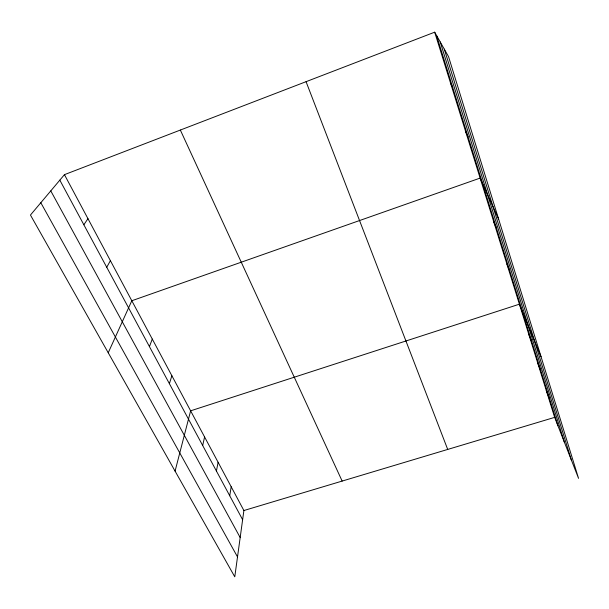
<?xml version="1.0" encoding="UTF-8"?>
<svg xmlns="http://www.w3.org/2000/svg" width="609" height="609" viewBox="0 0 609 609"><rect width="100%" height="100%" fill="white"/><g stroke="black" fill="none" stroke-linecap="round" stroke-linejoin="round"><path stroke-width="0.91" d="M64.447 174.654L243.889 510.532L234.777 576.822L30.45 215.046L64.447 174.654L434.689 32.178L448.551 56.652L578.55 478.362L554.647 417.371L434.689 32.178M229.73 495.764L231.192 486.766M216.423 471.039L218.098 462.254M202.683 445.514L204.578 436.957M175.08 471.122L190.625 410.824L519.401 304.188L541.051 356.729M169.393 383.67L171.867 375.723M149.441 346.62L152.28 339.061M108.235 352.771L131.81 300.747L480.128 178.087L498.596 219.004M106.742 267.29L110.389 260.66M83.844 224.767L87.962 218.677M243.889 510.532L554.647 417.371M40.818 202.728L237.518 556.923M50.783 190.891L240.174 537.534M59.827 180.142L242.626 519.713M450.607 83.296L452.715 87.43M465.733 131.871L468.055 136.759M180.348 130.052L342.144 481.072M493.838 222.118L496.518 228.276M506.916 264.1L509.741 270.807M528.665 333.938L531.726 341.474M537.618 362.69L540.762 370.538M546.273 390.483L549.493 398.621M306.061 81.675L447.706 449.427M440.223 41.952L564.345 442.119M436.554 35.474L557.935 425.775M444.288 49.139L571.341 459.97"/></g></svg>
